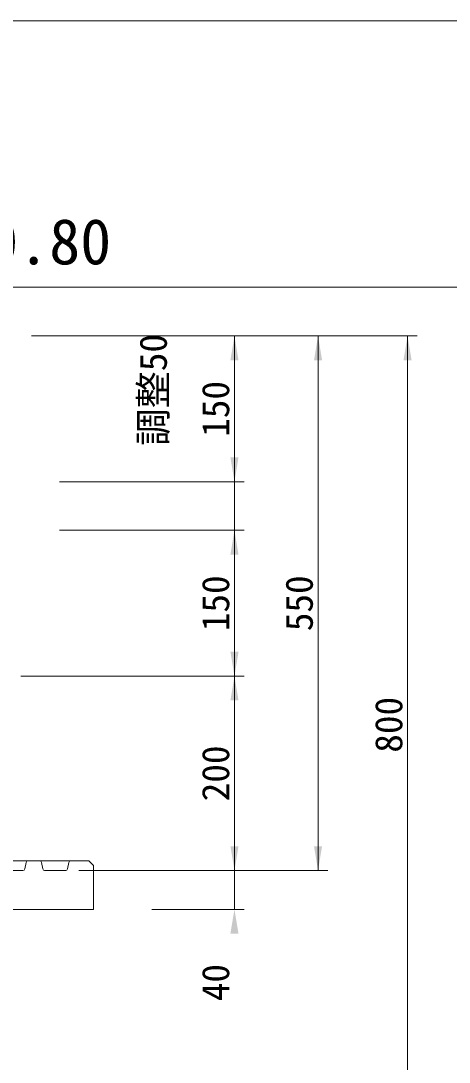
# Model space of a CAD drawing. Units: millimetres, scale not verified. Extents: x -6861 to 6861, y -3554 to 3095.
# Drawn here: x 2023 to 2464, y 2024 to 3095 of the extents above; entities that cross this region are included whole.
import ezdxf
from ezdxf.enums import TextEntityAlignment as Align

# ---------------------------------------------------------------- set-up
doc = ezdxf.new("R2010")
doc.units = ezdxf.units.MM
doc.header["$LTSCALE"] = 20
for name, color, linetype, lineweight in [('0-4_TEMP', 3, 'Continuous', 18), ('0-5_細線', 7, 'Continuous', 18), ('0-7_寸法', 1, 'Continuous', 18), ('0-A_枠線', 6, 'Continuous', 18)]:
    doc.layers.add(name, color=color, linetype=linetype, lineweight=lineweight)
doc.layers.add('0-8_注釈', color=1, linetype='Continuous')
doc.styles.add('ＭＳ ゴシック', font='')
doc.styles.get('ＭＳ ゴシック').set_extended_font_data('MS Gothic')

msp = doc.modelspace()

# ---------------------------------------------------------------- linework, layer by layer
at = {"layer": '0-4_TEMP'}
msp.add_line((1260.93, 2820.78), (6860.93, 2820.78), dxfattribs=at)
at = {"layer": '0-5_細線'}
for p, q in [((1615.16, 2230.78), (2030.44, 2230.78)), ((2028.48, 2229.17), (2027.12, 2222.38)), ((2030.44, 2230.78), (2042.16, 2230.78)), ((2030.44, 2230.78), (2092.8, 2230.78)), ((2045.48, 2222.38), (2044.12, 2229.17)), ((2072.48, 2229.17), (2071.12, 2222.38)), ((2097.8, 2225.78), (2092.8, 2230.78)), ((1822.8, 2220.78), (2025.16, 2220.78)), ((2069.16, 2220.78), (2047.44, 2220.78)), ((2097.8, 2225.78), (2097.8, 2180.78)), ((1547.8, 2180.78), (2097.8, 2180.78))]:
    msp.add_line(p, q, dxfattribs=at)
for centre, start, end in [((2030.44, 2228.78), 90, 168.691), ((2042.16, 2228.78), 11.309, 90), ((2074.44, 2228.78), 90, 168.691), ((2025.16, 2222.78), 270, 348.691), ((2047.44, 2222.78), 191.309, 270), ((2069.16, 2222.78), 270, 348.691)]:
    msp.add_arc(centre, 2, start, end, dxfattribs=at)
at = {"layer": '0-7_寸法'}
for p, q in [((2033.95, 2770.78), (2252.89, 2770.78)), ((2033.95, 2770.78), (2338.95, 2770.78)), ((2033.95, 2770.78), (2431.12, 2770.78)), ((2242.89, 2180.78), (2242.89, 2770.78)), ((2328.95, 2220.78), (2328.95, 2770.78)), ((2421.12, 1970.78), (2421.12, 2770.78)), ((2062.8, 2620.78), (2252.89, 2620.78)), ((2062.8, 2620.78), (2252.89, 2620.78)), ((2062.8, 2570.78), (2252.89, 2570.78)), ((2062.8, 2570.78), (2252.89, 2570.78)), ((2023.06, 2420.78), (2252.89, 2420.78)), ((2023.06, 2420.78), (2252.89, 2420.78)), ((2082.8, 2220.78), (2252.89, 2220.78)), ((2082.8, 2220.78), (2338.95, 2220.78)), ((2082.8, 2220.78), (2252.89, 2220.78)), ((2157.8, 2180.78), (2252.89, 2180.78))]:
    msp.add_line(p, q, dxfattribs=at)
for points in [[(2238.72, 2745.78), (2242.89, 2770.78), (2247.06, 2745.78)], [(2324.78, 2745.78), (2328.95, 2770.78), (2333.12, 2745.78)], [(2416.95, 2745.78), (2421.12, 2770.78), (2425.28, 2745.78)], [(2238.72, 2645.78), (2242.89, 2620.78), (2247.06, 2645.78)], [(2238.72, 2645.78), (2242.89, 2620.78), (2247.06, 2645.78)], [(2238.72, 2545.78), (2242.89, 2570.78), (2247.06, 2545.78)], [(2238.72, 2545.78), (2242.89, 2570.78), (2247.06, 2545.78)], [(2238.72, 2445.78), (2242.89, 2420.78), (2247.06, 2445.78)], [(2238.72, 2395.78), (2242.89, 2420.78), (2247.06, 2395.78)], [(2238.72, 2245.78), (2242.89, 2220.78), (2247.06, 2245.78)], [(2238.72, 2245.78), (2238.72, 2245.78), (2238.72, 2245.78)], [(2238.72, 2245.78), (2242.89, 2220.78), (2247.06, 2245.78)], [(2324.78, 2245.78), (2328.95, 2220.78), (2333.12, 2245.78)], [(2238.72, 2155.78), (2242.89, 2180.78), (2247.06, 2155.78)]]:
    msp.add_solid(points, dxfattribs=at)
at = {"layer": '0-A_枠線'}
msp.add_line((1260.93, 3094.96), (6860.93, 3094.96), dxfattribs=at)

# ---------------------------------------------------------------- texts
at = {"layer": '0-7_寸法', "style": 'ＭＳ ゴシック'}
for s, p in [('調整50', (2181.73, 2657.7)), ('150', (2245.93, 2666.98)), ('150', (2245.93, 2466.98)), ('550', (2331.99, 2466.98)), ('800', (2424.16, 2341.98)), ('200', (2245.93, 2291.98)), ('40', (2245.93, 2086.29))]:
    msp.add_text(s, height=28.15, rotation=90, dxfattribs=at).set_placement(p, align=Align.BOTTOM_LEFT)
at = {"layer": '0-8_注釈', "style": 'ＭＳ ゴシック'}
msp.add_text('土被り h=0.80', height=46.92, dxfattribs=at).set_placement((1700.58, 2830.34), align=Align.BOTTOM_LEFT)

doc.saveas('drawing.dxf')
